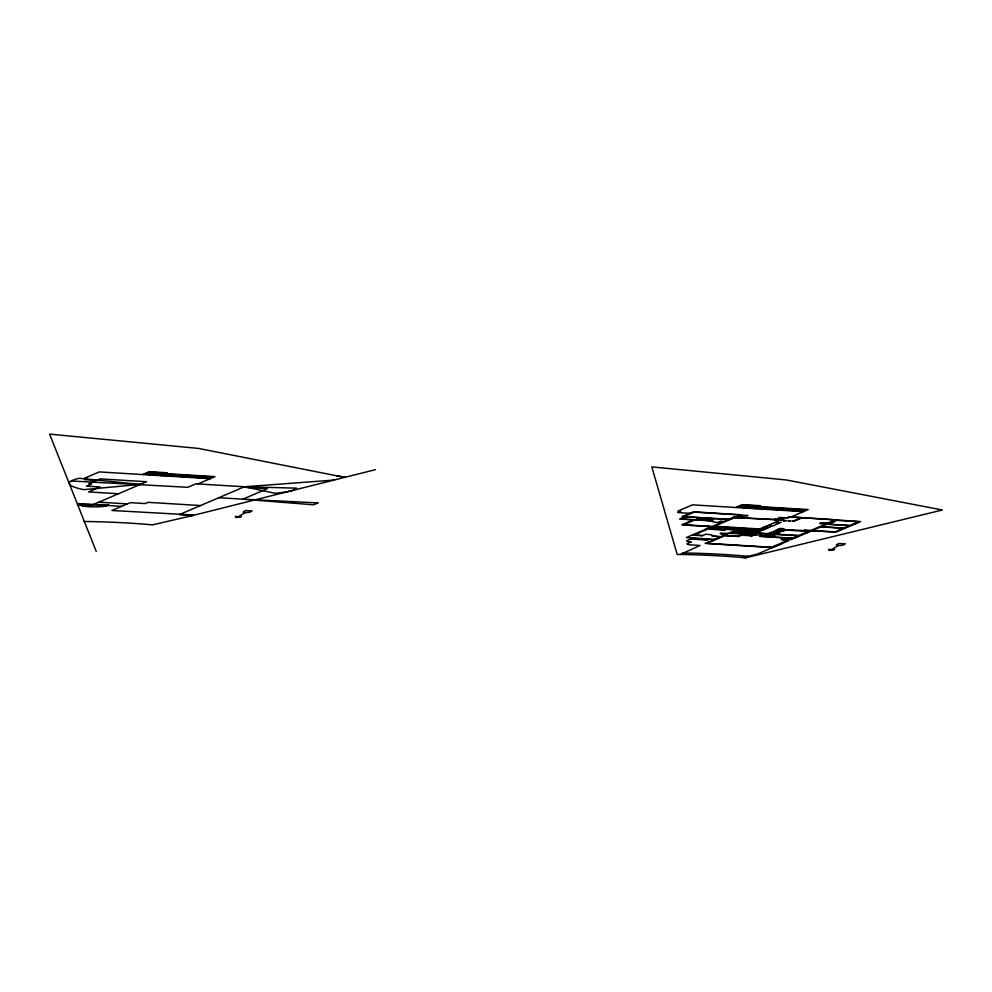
<?xml version="1.0" encoding="UTF-8"?>
<svg xmlns="http://www.w3.org/2000/svg" width="992" height="992" viewBox="0 0 992 992"><rect width="100%" height="100%" fill="white"/><g stroke="black" fill="none" stroke-linecap="round" stroke-linejoin="round"><path stroke-width="1.49" d="M83.973 521.482L90.024 521.581A136.946 19.53 0.9 0 1 147.213 524.408L152.483 524.88L191.692 515.79A14.136 2.021 0.9 0 0 193.415 515.009L111.91 510.496L130.225 502.659L145.204 503.576L148.093 502.336L200.545 505.548L244.392 486.774L333.982 480.066M680.351 554.466L700.042 545.476L691.858 544.98A7.08 1.004 0.9 0 1 687.295 543.628L691.35 541.905A6.907 0.98 0.9 0 1 686.811 540.628L693.024 537.974M344.72 477.375L198.487 448.421L49.6 434.112L96.236 551.416M238.316 516.745L241.428 516.559L236.009 517.601L235.377 516.348L238.316 516.745L245.136 512.604L249.711 512.331L252.117 510.88L245.495 510.558L243.102 512.021L245.136 512.604M831.519 549.68L834.632 549.494L829.213 550.535L828.58 549.283L831.519 549.68L838.327 545.538L842.915 545.278L845.32 543.814L838.699 543.504L836.306 544.955L838.327 545.538M142.724 474.573L149.47 471.684L167.45 472.787L160.704 475.676M162.7 475.788L167.524 473.73M208.159 478.578L212.97 476.52M197.941 483.922L214.979 476.631L147.548 472.502M735.928 507.507L742.673 504.618L760.653 505.722L753.908 508.611M709.292 520.502L681.541 518.952L686.352 516.894L699.31 517.688L697.066 518.642L698.058 518.704L700.315 517.75L713.794 518.568L711.549 519.535A7.341 1.042 0.9 0 0 702.299 520.068L712.975 520.887L694.921 519.932L683.674 524.743L712.144 526.492L723.391 521.68L720.142 521.482M702.299 525.884L709.379 526.516M728.847 519.337L734.229 517.03L743.219 517.588A7.874 1.128 0.9 0 0 738.135 516.088L737.887 516.076M705.647 529.393L707.569 528.575M709.255 527.843L711.19 527.025M714.848 526.07L734.526 517.638M735.729 517.13L735.01 517.44L781.684 519.944M740.553 515.059L741.272 514.749L693.321 511.81L682.074 516.634L684.852 516.795L679.557 519.064L693.259 519.907L681.69 524.867L711.661 526.702L686.278 537.565L714.748 539.313M755.904 508.735L760.728 506.664M724.954 529.319L728.649 527.744M725.946 529.381L724.259 530.1L707.78 529.096M725.673 534.638A7.874 1.128 0.9 0 1 720.589 533.138L743.02 533.808L737.391 536.213L725.4 535.482L727.173 534.725L725.673 534.638L721.01 536.622L712.281 536.089L720.539 536.833L705.126 543.43L772.52 547.572L788.603 540.69L787.102 540.603A8.395 1.203 0.9 0 1 781.684 539.003L791.17 539.586L812.051 530.646L836.033 532.121L860.61 521.594L789.148 516.745L786.495 517.874M727.892 529.344L731.265 527.893M730.509 529.505L733.894 528.054M709.503 538.991L707.098 540.02L690.618 539.016M733.138 529.666L736.51 528.215M735.754 529.827L739.127 528.376M728.078 533.597L733.063 531.464L768.031 533.609L770.92 532.369L779.414 532.89A7.874 1.128 0.9 0 0 774.33 531.402L773.326 531.34M738.383 529.988L741.756 528.538M740.999 530.15L744.372 528.699M743.628 530.311L747.001 528.86M746.244 530.472L749.617 529.021M748.873 530.633L752.246 529.182M751.49 530.794L754.862 529.344M754.118 530.956L757.491 529.505M760.046 528.835L763.666 527.285M764.311 527.012L764.944 526.74M765.588 526.467L766.233 526.194M766.878 525.909L767.523 525.636M768.155 525.363L768.8 525.09M769.445 524.818L770.09 524.532M770.734 524.26L771.379 523.987M772.012 523.714L772.656 523.441M773.301 523.168L773.946 522.883M775.223 522.338L774.591 522.61L775.781 522.685M775.868 522.065L776.513 521.792M777.158 521.507L777.802 521.234M778.435 520.961L779.08 520.688M801.362 511.512L806.174 509.454M756.735 531.117L760.108 529.666M791.145 516.869L808.17 509.578L740.751 505.436M759.55 531.278L762.922 529.84M769.048 527.31L769.693 527.025M770.338 526.752L770.982 526.479M771.615 526.206L772.768 525.958M779.972 522.623L779.836 522.933M780.617 522.35L781.262 522.077M750.671 535.42L744.285 535.221L747.013 534.056L752.606 534.589A6.299 0.893 0.9 0 1 755.966 535.01L750.274 535.593L752.023 535.692A8.395 1.203 0.9 0 1 762.588 535.085L759.537 536.387L792.248 538.396L789.682 539.499M752.606 534.589L756.053 533.113L775.471 534.576A7.874 1.128 0.9 0 1 765.576 535.147L761.757 536.288M759.909 531.464L709.466 528.376M773.4 525.686L774.045 525.413M774.69 525.14L775.335 524.855M775.98 524.582L776.612 524.309M777.257 524.036L777.902 523.764M778.546 523.478L779.191 523.206M783.68 521.284L784.325 521.011M752.023 535.692L741.297 535.271L738.408 536.511L724.929 535.692L707.098 543.318L771.528 547.274L787.102 540.603M794.084 520.738L794.728 520.465M795.373 520.192L796.018 519.92M796.65 519.634L797.295 519.362M797.94 519.089L798.585 518.816M799.23 518.543L799.874 518.27M800.507 517.985L801.152 517.712M794.443 521.073L791.963 521.16M795.088 520.8L795.733 520.527M796.365 520.254L797.01 519.982M797.655 519.696L798.3 519.424M798.944 519.151L799.577 518.878M800.222 518.605L800.866 518.32M801.511 518.047L802.156 517.774M762.761 536.35L765.576 535.147M767.982 534.118L798.51 535.717L792.732 538.185L760.008 536.188M771.912 532.431L769.023 533.671L798.994 535.506L808.468 531.452L778.497 529.616L776.736 530.373M811.034 530.348L826.138 523.888L819.652 523.491L821.413 522.734L827.911 523.131L835.611 519.82L790.165 517.043L787.995 517.973L779.005 517.415A7.874 1.128 0.9 0 0 784.089 518.915A7.874 1.128 0.9 0 0 774.194 519.486L783.184 520.031L733.026 517.551M812.535 530.447L820.892 526.864L843.361 528.24L835.016 531.824L781.981 529.592L784.064 528.699L780.072 528.451L775.732 530.311L784.226 530.832A7.874 1.128 0.9 0 1 774.33 531.402M826.993 524.247L821.215 526.727L843.684 528.104L849.474 525.624L825.493 524.16M828.32 524.173L834.743 521.42L832.238 521.271M200.545 505.548L179.329 514.625L191.692 515.79M782.08 543.48L757.38 554.044L742.884 557.566M192.535 515.555L375.46 469.662M190.352 515.666L193.44 514.922M745.364 557.888L942.4 510L786.272 479.954L651.818 466.897L677.164 554.416L683.228 554.516A136.946 19.53 0.9 0 1 740.404 557.343L745.686 557.814M738.346 530.72L751.527 528.736M682.508 552.966L689.7 553.09A133.139 18.984 0.9 0 1 745.128 556.053L748.005 556.326M244.392 486.774L296.496 488.163A52.278 7.452 0.9 0 1 291.698 490.668L288.027 491.548A52.278 7.452 0.9 0 1 275.094 493.284L244.392 486.774L195.945 483.811L187.761 487.308L71.25 480.971M733.497 517.353L736.424 517.526M741.706 505.027L759.686 506.131M739.784 505.858L757.764 506.962M759.76 507.073L805.219 509.863M738.817 506.267L756.797 507.371M758.793 507.495L804.252 510.272M737.85 506.676L755.842 507.78M757.838 507.904L803.284 510.694M736.895 507.098L754.875 508.189M756.871 508.313L802.317 511.103M803.359 511.636L692.478 504.841L677.908 511.091L680.661 511.264L677.66 512.554L689.862 513.298M148.515 472.093L166.495 473.196M146.58 472.924L164.56 474.015M166.557 474.139L212.015 476.929M145.613 473.333L163.593 474.436M165.602 474.56L211.048 477.338M144.658 473.742L162.638 474.846M164.635 474.97L210.081 477.747M143.691 474.151L161.671 475.255M163.668 475.379L209.114 478.169M210.155 478.702L99.274 471.907L84.717 478.156L87.457 478.33L84.456 479.607L96.658 480.364M856.133 522.772L857.634 522.871M833.801 521.767L830.478 522.821L831.222 522.871M829.672 522.375L832.176 522.524M853.728 523.801L855.228 523.9M243.437 487.184L267.406 488.659L242.829 499.174L218.86 497.711M784.449 520.465L786.445 520.589M788.454 520.713L790.45 520.837M792.447 520.949L793.439 521.011M783.978 520.676L785.974 520.788M787.97 520.912L789.967 521.036M731.104 518.37L732.592 518.469M730.434 519.399L683.897 516.584L694.338 512.108L748.042 515.518A7.874 1.128 0.9 0 1 738.135 516.088M776.959 522.759L778.336 522.846M711.549 519.535L714.798 518.63L728.525 519.473L723.714 521.544L720.465 521.346L717.737 522.511A7.874 1.128 0.9 0 1 712.653 521.023M767.2 525.772L768.391 525.847M769.569 525.921L770.945 526.008M763.344 527.422L768.589 527.744L763.604 529.877L713.161 526.789L694.04 534.973L702.782 535.506M807.5 531.861L809.001 531.96M684.418 524.991L691.908 525.45M710.942 527.012L712.442 527.099M805.578 532.692L807.079 532.778M709.007 527.831L710.508 527.93M801.883 534.266L803.384 534.366M707.321 528.55L725.102 529.74M705.399 529.381L706.899 529.468M799.961 535.097L801.449 535.184M118.457 493.756L88.486 491.92L100.056 486.973L86.354 486.13L91.648 483.86L88.871 483.687L100.118 478.876L146.568 481.728L93.074 504.63L84.084 506.292L77.587 504.469A15.5 2.207 0.9 0 1 78.554 503.626L121.545 506.379M796.824 536.436L798.324 536.523M794.418 537.466L795.919 537.565M692.069 535.085L702.299 535.717L705.833 534.204A9.97 1.426 0.9 0 1 712.281 536.089M692.218 538.321L708.71 539.338M98.865 502.15L127.336 503.899M691.424 538.668L707.904 539.673M336.499 475.751L345.005 477.301M341.632 476.644L344.894 477.326M78.777 503.564L79.31 505.424M108.537 504.705L107 505.821A15.5 2.207 0.9 0 1 85.994 506.49L77.587 504.469L108.537 504.705M714.525 526.206L713.484 526.653L762.426 529.654L766.766 527.794L764.014 527.62L760.728 529.034L714.525 526.206M733.584 531.737L730.844 532.902L752.333 534.217L755.061 533.051L733.584 531.737M744.508 533.894L741.78 535.072L746.009 533.994L744.508 533.894M780.754 528.649L778.98 529.406L782.75 528.773L780.754 528.649M805.219 530.15L803.458 530.906L808.951 531.241L810.724 530.484L805.219 530.15M821.934 522.995L820.967 523.404L827.427 523.33L821.934 522.995M836.157 520.329L827.316 524.111L849.797 525.487L858.626 521.705L836.157 520.329M140.306 484.406L83.712 489.651A71.04 10.131 0.9 0 1 69.899 484.666L69.291 483.166A71.04 10.131 0.9 0 1 79.224 478.293L140.306 484.406M317.899 502.907L242.829 499.174L313.236 504.779A77.215 11.011 0.9 0 0 317.899 502.907"/></g></svg>
